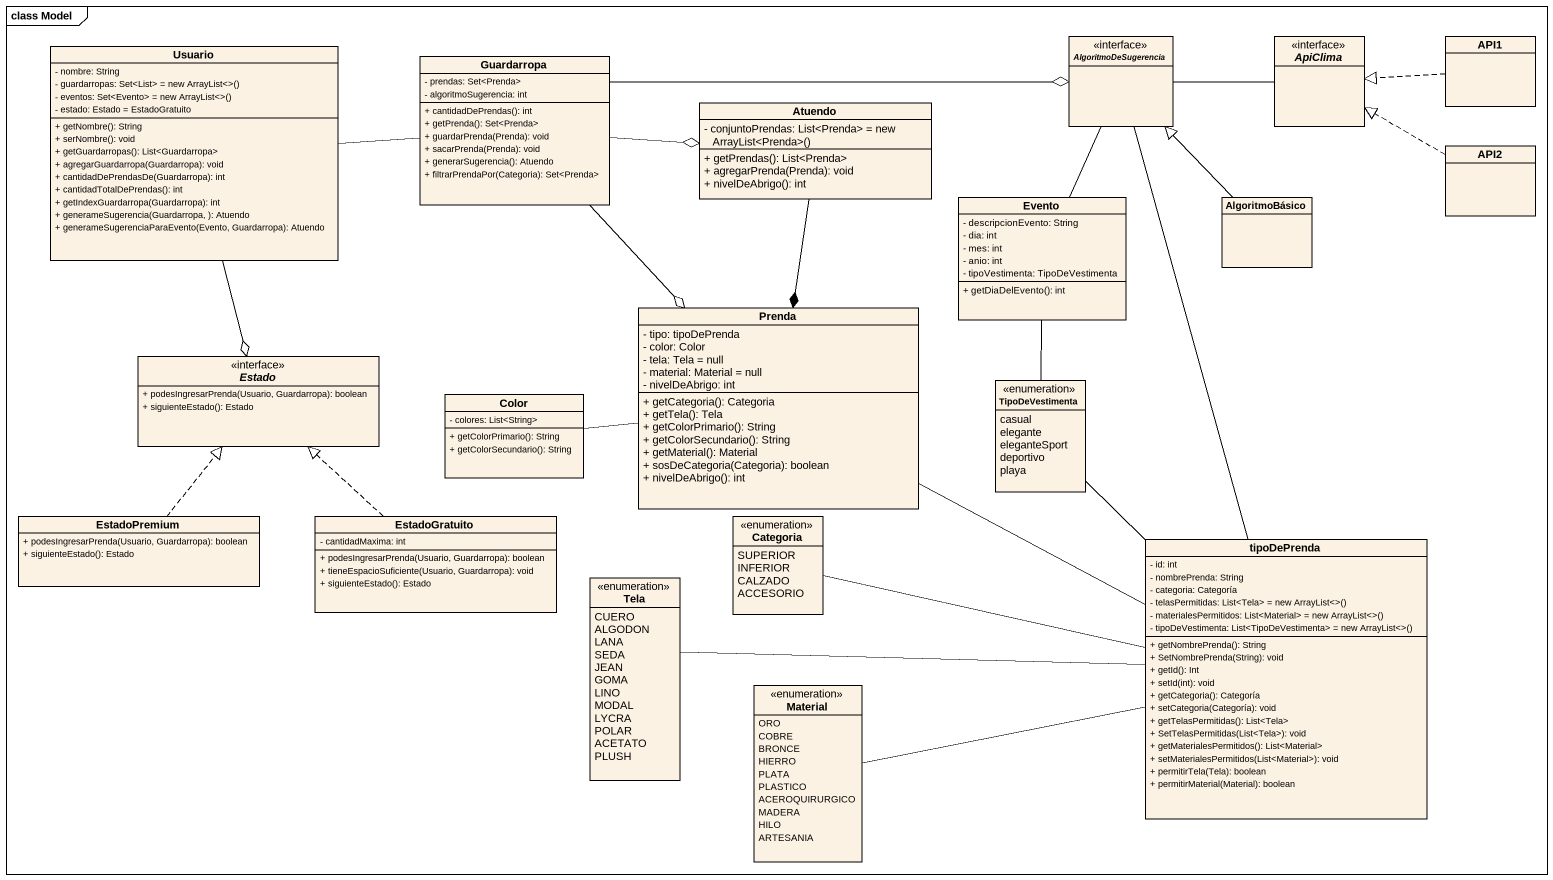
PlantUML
@startuml
mainframe class Model
hide circle
hide empty members
skinparam classAttributeIconSize 0
class Usuario {
  - nombre: String
  {field} - guardarropas: Set<List> = new ArrayList<>()
  {field} - eventos: Set<Evento> = new ArrayList<>()
  - estado: Estado = EstadoGratuito
  + getNombre(): String
  + serNombre(): void
  + getGuardarropas(): List<Guardarropa>
  + agregarGuardarropa(Guardarropa): void
  + cantidadDePrendasDe(Guardarropa): int
  + cantidadTotalDePrendas(): int
  + getIndexGuardarropa(Guardarropa): int
  + generameSugerencia(Guardarropa, ): Atuendo
  + generameSugerenciaParaEvento(Evento, Guardarropa): Atuendo
}
interface AlgoritmoDeSugerencia
interface ApiClima
class API1
class Guardarropa {
  - prendas: Set<Prenda>
  - algoritmoSugerencia: int
  + cantidadDePrendas(): int
  + getPrenda(): Set<Prenda>
  + guardarPrenda(Prenda): void
  + sacarPrenda(Prenda): void
  + generarSugerencia(): Atuendo
  + filtrarPrendaPor(Categoria): Set<Prenda>
}
class Atuendo {
  {field} - conjuntoPrendas: List<Prenda> = new ArrayList<Prenda>()
  + getPrendas(): List<Prenda>
  + agregarPrenda(Prenda): void
  + nivelDeAbrigo(): int
}
class API2
class Evento {
  - descripcionEvento: String
  - dia: int
  - mes: int
  - anio: int
  - tipoVestimenta: TipoDeVestimenta
  + getDiaDelEvento(): int
}
class AlgoritmoBásico
class Prenda {
  - tipo: tipoDePrenda
  - color: Color
  - tela: Tela = null
  - material: Material = null
  - nivelDeAbrigo: int
  + getCategoria(): Categoria
  + getTela(): Tela
  + getColorPrimario(): String
  + getColorSecundario(): String
  + getMaterial(): Material
  + sosDeCategoria(Categoria): boolean
  + nivelDeAbrigo(): int
}
interface Estado {
  + podesIngresarPrenda(Usuario, Guardarropa): boolean
  + siguienteEstado(): Estado
}
class Color {
  - colores: List<String>
  + getColorPrimario(): String
  + getColorSecundario(): String
}
enum TipoDeVestimenta {
  casual
  elegante
  eleganteSport
  deportivo
  playa
}
class EstadoPremium {
  + podesIngresarPrenda(Usuario, Guardarropa): boolean
  + siguienteEstado(): Estado
}
class EstadoGratuito {
  - cantidadMaxima: int
  + podesIngresarPrenda(Usuario, Guardarropa): boolean
  + tieneEspacioSuficiente(Usuario, Guardarropa): void
  + siguienteEstado(): Estado
}
enum Categoria {
  SUPERIOR
  INFERIOR
  CALZADO
  ACCESORIO
}
class tipoDePrenda {
  - id: int
  - nombrePrenda: String
  - categoria: Categoría
  {field} - telasPermitidas: List<Tela> = new ArrayList<>()
  {field} - materialesPermitidos: List<Material> = new ArrayList<>()
  {field} - tipoDeVestimenta: List<TipoDeVestimenta> = new ArrayList<>()
  + getNombrePrenda(): String
  + SetNombrePrenda(String): void
  + getId(): Int
  + setId(int): void
  + getCategoria(): Categoría
  + setCategoria(Categoría): void
  + getTelasPermitidas(): List<Tela>
  + SetTelasPermitidas(List<Tela>): void
  + getMaterialesPermitidos(): List<Material>
  + setMaterialesPermitidos(List<Material>): void
  + permitirTela(Tela): boolean
  + permitirMaterial(Material): boolean
}
enum Tela {
  CUERO
  ALGODON
  LANA
  SEDA
  JEAN
  GOMA
  LINO
  MODAL
  LYCRA
  POLAR
  ACETATO
  PLUSH
}
enum Material {
  ORO
  COBRE
  BRONCE
  HIERRO
  PLATA
  PLASTICO
  ACEROQUIRURGICO
  MADERA
  HILO
  ARTESANIA
}
Usuario -right- Guardarropa
Usuario --o Estado
AlgoritmoDeSugerencia -right- ApiClima
AlgoritmoDeSugerencia -- Evento
AlgoritmoDeSugerencia -- tipoDePrenda
API1 .left.|> ApiClima
Guardarropa -right-o AlgoritmoDeSugerencia
Guardarropa -right-o Atuendo
Guardarropa --o Prenda
Atuendo --* Prenda
API2 .left.|> ApiClima
AlgoritmoBásico -up-|> AlgoritmoDeSugerencia
Prenda -left- Color
Prenda -right- tipoDePrenda
TipoDeVestimenta -up- Evento
TipoDeVestimenta -- tipoDePrenda
EstadoPremium .up.|> Estado
EstadoGratuito .up.|> Estado
tipoDePrenda -left- Categoria
tipoDePrenda -left- Tela
tipoDePrenda -left- Material
@enduml
